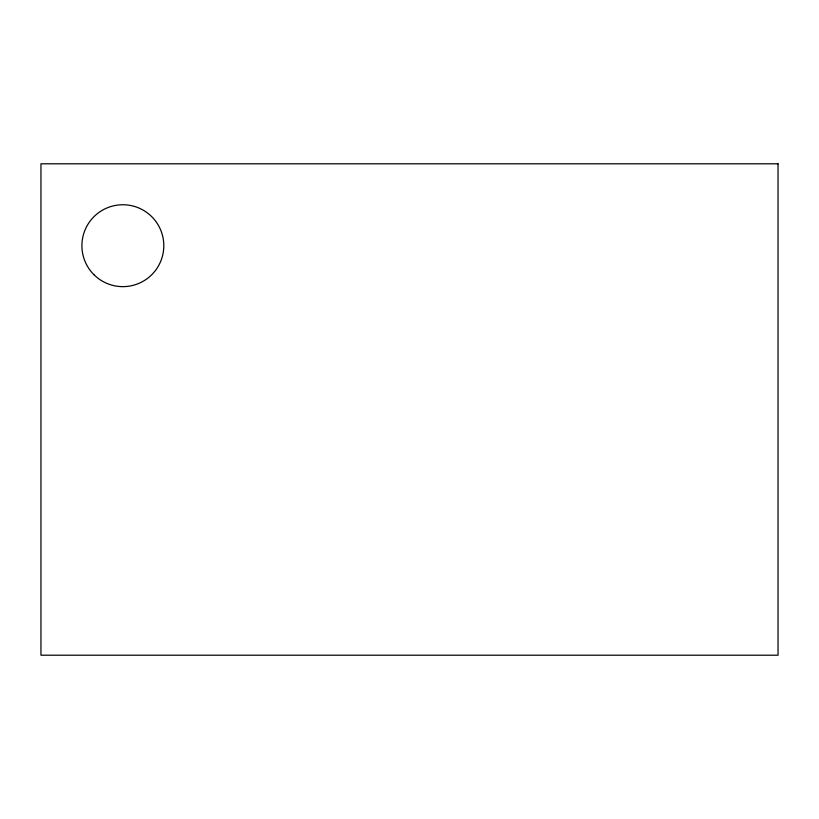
<?xml version="1.0" encoding="UTF-8"?>
<svg xmlns="http://www.w3.org/2000/svg" width="819" height="819" viewBox="0 0 819 819"><rect width="100%" height="100%" fill="white"/><g stroke="black" fill="none" stroke-linecap="round" stroke-linejoin="round"><path stroke-width="1.23" d="M778.05 163.8L40.95 163.8L40.95 655.2L778.05 655.2L778.05 163.8M93.898 274.652A40.95 40.95 0 0 0 162.408 256.296A40.95 40.95 0 0 0 112.254 206.142A40.95 40.95 0 0 0 93.898 274.652"/></g></svg>
